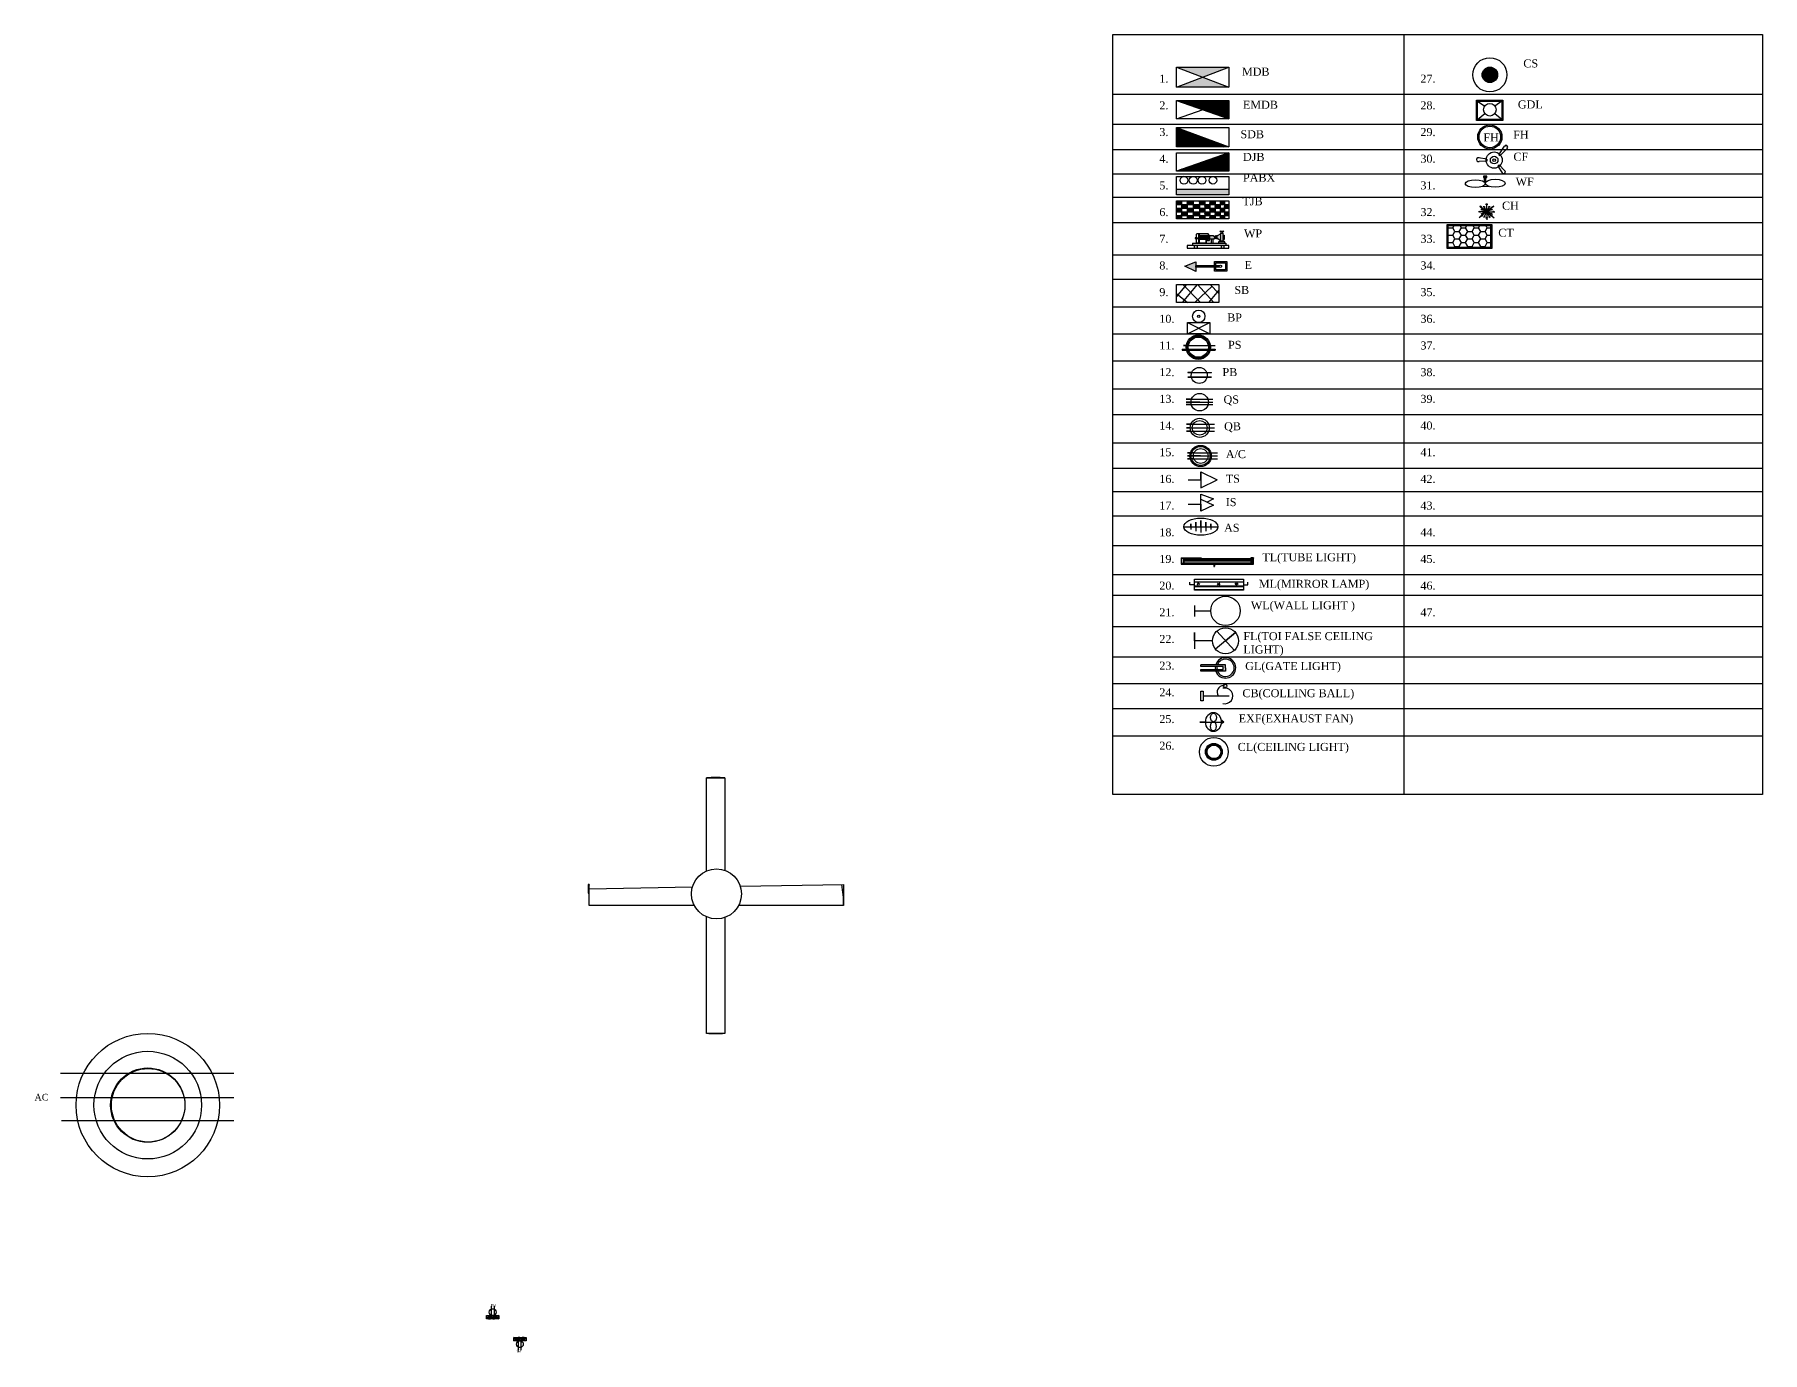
# Model space of a CAD drawing. Header units: inches. Extents: x -864 to 6721, y 1071 to 2315.
# Drawn here: x 5438 to 6086, y 1381 to 1875 of the extents above; entities that cross this region are included whole.
import ezdxf

# ---------------------------------------------------------------- set-up
doc = ezdxf.new("R2010")
doc.units = ezdxf.units.IN
for name, color, linetype in [('AC', 52, 'Continuous'), ('AS', 11, 'Continuous'), ('BP', 6, 'Continuous'), ('CL', 20, 'Continuous'), ('CS', 90, 'Continuous'), ('DJB', 130, 'Continuous'), ('Door', 201, 'Continuous'), ('E', 10, 'Continuous'), ('EMDB', 90, 'Continuous'), ('EXF', 184, 'Continuous'), ('FL', 10, 'Continuous'), ('GDL', 244, 'Continuous'), ('IS', 193, 'Continuous'), ('Layer1', 6, 'Continuous'), ('MDB', 1, 'Continuous'), ('PABX', 66, 'Continuous'), ('PB', 170, 'Continuous'), ('PS', 22, 'Continuous'), ('QB', 40, 'Continuous'), ('QS', 20, 'Continuous'), ('SB', 5, 'Continuous'), ('SDB', 14, 'Continuous'), ('tj', 106, 'Continuous'), ('TJB', 16, 'Continuous'), ('TL', 6, 'Continuous'), ('TS', 21, 'Continuous'), ('WL', 130, 'Continuous')]:
    doc.layers.add(name, color=color, linetype=linetype)
doc.styles.get("Standard").update_dxf_attribs({"font": 'times.ttf'})
pattern_1 = [(45, (5660.45422, 1692.68152), (-0.08838835, 0.08838835), [])]

# ---------------------------------------------------------------- blocks, each defined once
blk = doc.blocks.new('Fan')
for points in [[(5689.8, 1561.84), (5689.8, 1596.74), (5696.65, 1596.74), (5696.65, 1562.1)], [(5685.26, 1548.87), (5645.89, 1548.87), (5645.89, 1555.18), (5684.55, 1555.85)], [(5702.48, 1556.16), (5741.23, 1556.82), (5741.23, 1548.87), (5701.86, 1548.87)], [(5696.65, 1544.39), (5696.65, 1500.99), (5689.8, 1500.99), (5689.8, 1544.65)]]:
    blk.add_lwpolyline(points)
blk.add_lwpolyline([(5645.89, 1556.82), (5645.46, 1556.82), (5645.46, 1553.53), (5645.89, 1553.53)], close=True)
blk.add_circle((5693.56, 1553.25), 9.38)
for start, end in [(85.90882, 94.09118), (170.45581, 174.42219), (360, 9.53034), (265.90882, 274.09118)]:
    blk.add_arc((5693.23, 1548.87), 48, start, end)
blk = doc.blocks.new('PB')
for p, q in [((5607.37, 1395.2), (5612.01, 1393.92)), ((5612.01, 1395.2), (5607.37, 1393.92)), ((5607.37, 1393.92), (5607.37, 1395.2)), ((5607.37, 1395.2), (5608.13, 1395.2)), ((5607.37, 1394.56), (5612.01, 1394.56)), ((5608.13, 1395.2), (5608.13, 1393.92)), ((5608.13, 1393.92), (5608.88, 1393.92)), ((5608.88, 1393.92), (5608.88, 1395.2)), ((5608.88, 1395.2), (5609.69, 1395.2)), ((5609.29, 1395.2), (5609.29, 1398.69)), ((5609.69, 1395.2), (5609.69, 1393.92)), ((5609.69, 1393.92), (5610.36, 1393.92)), ((5610.24, 1398.69), (5610.24, 1395.2)), ((5610.36, 1393.92), (5610.36, 1395.2)), ((5610.36, 1395.2), (5611.19, 1395.2)), ((5611.19, 1395.2), (5611.19, 1393.92)), ((5611.19, 1393.92), (5611.25, 1394.13)), ((5612.01, 1393.92), (5612.01, 1395.2))]:
    blk.add_line(p, q)
blk.add_lwpolyline([(5607.37, 1395.2), (5612.01, 1395.2), (5612.01, 1393.92), (5607.37, 1393.92)], close=True)
blk.add_circle((5609.69, 1396.49), 1.28)
at = {"insert": (5609.05, 1399.57), "char_height": 1, "width": 2.2568, "attachment_point": 1}
blk.add_mtext('PB', dxfattribs=at)
blk = doc.blocks.new('AC')
for p, q in [((5447.65, 1486.11), (5512.69, 1486.11)), ((5447.65, 1476.98), (5512.69, 1476.98)), ((5512.69, 1468.14), (5448.09, 1468.14))]:
    blk.add_line(p, q)
for centre, radius in [((5480.39, 1474.08), 26.9), ((5480.39, 1474.08), 26.9), ((5480.39, 1474.08), 26.9), ((5480.39, 1474.08), 20.18), ((5480.39, 1474.08), 13.92), ((5480.53, 1474.03), 13.78)]:
    blk.add_circle(centre, radius)
at = {"insert": (5437.92, 1478.31), "char_height": 2.5, "width": 21.9737, "attachment_point": 1}
blk.add_mtext('AC', dxfattribs=at)
blk = doc.blocks.new('CF')
for p, q in [((6037.72, 1830.31), (6039.92, 1833.58)), ((6029.84, 1827.84), (6029.83, 1827.84)), ((6033.29, 1828.68), (6030.07, 1829.25)), ((6033.29, 1827.89), (6030.33, 1827.85)), ((6033.29, 1828.68), (6033.29, 1827.89)), ((6037.88, 1826.54), (6037.39, 1826.07)), ((6037.72, 1830.31), (6038.16, 1829.89)), ((6037.88, 1826.54), (6039.82, 1824.44)), ((6038.16, 1829.89), (6040.97, 1832.88)), ((6037.39, 1826.07), (6039.04, 1823.62))]:
    blk.add_line(p, q)
for radius in [3.04, 1.43, 0.523]:
    blk.add_circle((6035.99, 1828.35), radius)
for centre, radius, start, end in [((6040.43, 1833.24), 0.633, 316.82915, 156.56514), ((6030.07, 1828.52), 0.723, 70.01496, 290.26968), ((6039.58, 1823.89), 0.604, 205.90295, 67.27429)]:
    blk.add_arc(centre, radius, start, end)
at = {"insert": (6043.22, 1831.13), "char_height": 3, "width": 24.2063, "attachment_point": 1}
blk.add_mtext('{\\fTimes New Roman|b0|i0|c0|p18;CF}', dxfattribs=at)

msp = doc.modelspace()

# ---------------------------------------------------------------- hatches: boundary and pattern name
at = {"layer": 'BP'}
h = msp.add_hatch(color=256, dxfattribs=at)
h.paths.add_polyline_path([(5984.17, 1804.22), (5967.43, 1804.22), (5967.43, 1795.22), (5984.17, 1795.22)])
h.paths.add_polyline_path([(5967.83, 1803.82), (5983.77, 1803.82), (5983.77, 1795.62), (5967.83, 1795.62)], flags=16)
h = msp.add_hatch(dxfattribs=at)
h.set_pattern_fill('HONEY', color=256, scale=12.907929, style=0)
h.set_pattern_definition([(0, (1984.2327, 458.7741), (2.4202367, 1.3973243), [1.6134911, -3.2269823]), (120, (1984.2327, 458.7741), (-2.4202367, 1.39732432), [1.6134911, -3.2269823]), (60, (1984.2327, 458.7741), (5e-09, 2.79464864), [-3.2269823, 1.6134911])])
h.paths.add_polyline_path([(5983.77, 1803.82), (5967.83, 1803.82), (5967.83, 1795.62), (5983.77, 1795.62)])
at = {"layer": 'CL'}
h = msp.add_hatch(color=256, dxfattribs=at)
h.paths.add_polyline_path([(5876.87, 1606.51, 1), (5883.16, 1606.51, 1)])
h.paths.add_polyline_path([(5882.56, 1606.51, -1), (5877.47, 1606.51, -1)], flags=16)
at = {"layer": 'CS'}
msp.add_hatch(color=256, dxfattribs=at).paths.add_polyline_path([(5986.38, 1860.31, 1), (5980.55, 1860.31, 1)])
at = {"layer": 'DJB'}
h = msp.add_hatch(color=256, dxfattribs=at)
h.paths.add_polyline_path([(5978.93, 1837.04, 1), (5988.01, 1837.04, 1)])
h.paths.add_polyline_path([(5987.51, 1837.04, -1), (5979.43, 1837.04, -1)], flags=16)
h.paths.add_polyline_path([(5980.3, 1839.09), (5987.3, 1839.09), (5987.3, 1834.59), (5980.3, 1834.59)], flags=8)
h = msp.add_hatch(dxfattribs=at)
h.set_pattern_fill('ANSI31', color=256, style=0)
h.set_pattern_definition(pattern_1)
h.paths.add_polyline_path([(5885.63, 1831.06), (5865.95, 1824.24), (5885.63, 1824.24)])
at = {"layer": 'E'}
h = msp.add_hatch(color=256, dxfattribs=at)
h.paths.add_polyline_path([(5880.75, 1789.81), (5884.36, 1789.81), (5884.36, 1787.19), (5880.75, 1787.19), (5880.75, 1788.24), (5880.25, 1788.24), (5880.25, 1786.69), (5884.86, 1786.69), (5884.86, 1790.31), (5880.25, 1790.31), (5880.25, 1788.68), (5880.75, 1788.68)])
h.paths.add_polyline_path([(5882.04, 1788.68), (5880.75, 1788.68), (5880.75, 1788.24), (5882.11, 1788.24, -0.164945), (5882.01, 1788.52, -0.087892)], flags=17)
h.paths.add_polyline_path([(5880.25, 1788.68), (5873.29, 1788.68), (5873.29, 1788.24), (5880.25, 1788.24)])
h.paths.add_polyline_path([(5873.29, 1790.25), (5869.11, 1788.63), (5873.29, 1786.62)])
msp.add_hatch(color=256, dxfattribs=at).paths.add_polyline_path([(5880.75, 1788.68), (5880.25, 1788.68), (5880.25, 1788.24), (5880.75, 1788.24)])
at = {"layer": 'EMDB'}
h = msp.add_hatch(dxfattribs=at)
h.set_pattern_fill('ANSI35', color=256, style=0)
h.set_pattern_definition([(45, (5660.45422, 1692.68152), (-0.1767767, 0.1767767), []), (45, (5660.631, 1692.68152), (-0.1767767, 0.1767767), [0.3125, -0.0625, 0, -0.0625])])
h.paths.add_polyline_path([(5885.63, 1850.73), (5865.95, 1850.73), (5875.79, 1847.24)])
h.paths.add_polyline_path([(5885.63, 1850.73), (5875.79, 1847.24), (5885.63, 1843.76)])
at = {"layer": 'GDL'}
h = msp.add_hatch(color=256, dxfattribs=at)
h.paths.add_polyline_path([(5988.38, 1850.84), (5978.48, 1850.84), (5978.48, 1843.21), (5988.38, 1843.21)])
h.paths.add_polyline_path([(5978.88, 1850.44), (5987.98, 1850.44), (5987.98, 1843.61), (5978.88, 1843.61)], flags=16)
at = {"layer": 'Layer1'}
h = msp.add_hatch(color=256, dxfattribs=at)
h.paths.add_polyline_path([(5981.8, 1821.84), (5981.33, 1821.84), (5981.33, 1820.4), (5981.53, 1820.39), (5981.97, 1820.39), (5981.97, 1820.82), (5981.8, 1820.82)])
h.paths.add_polyline_path([(5982.28, 1822.36), (5981.07, 1822.36), (5981.07, 1821.84), (5982.28, 1821.84)])
at = {"layer": 'MDB'}
h = msp.add_hatch(color=256, dxfattribs=at)
h.paths.add_polyline_path([(5885.63, 1863.19), (5865.95, 1863.19), (5875.79, 1859.41)])
h.paths.add_polyline_path([(5875.79, 1859.41), (5865.95, 1855.64), (5885.63, 1855.64)])
h = msp.add_hatch(color=256, dxfattribs=at)
edge = h.paths.add_edge_path()
edge.add_arc((5982.28, 1808.99), 0.0566, 0, 360)
edge = h.paths.add_edge_path()
edge.add_arc((5979.75, 1808.99), 0.184, 0, 360)
edge = h.paths.add_edge_path()
edge.add_arc((5980.58, 1809.69), 0.139, 0, 360)
edge = h.paths.add_edge_path()
edge.add_arc((5980.09, 1810.86), 0.232, 0, 360)
edge = h.paths.add_edge_path()
edge.add_arc((5981.31, 1810.85), 0.148, 0, 360)
edge = h.paths.add_edge_path()
edge.add_arc((5982.28, 1811.75), 0.195, 0, 360)
edge = h.paths.add_edge_path()
edge.add_arc((5983.22, 1810.86), 0.136, 0, 360)
edge = h.paths.add_edge_path()
edge.add_arc((5984.5, 1810.78), 0.132, 0, 360)
edge = h.paths.add_edge_path()
edge.add_arc((5984.16, 1809.76), 0.133, 0, 360)
edge = h.paths.add_edge_path()
edge.add_arc((5984.85, 1808.99), 0.175, 0, 360)
edge = h.paths.add_edge_path()
edge.add_arc((5984.01, 1808.27), 0.158, 0, 360)
edge = h.paths.add_edge_path()
edge.add_arc((5984.01, 1807.52), 0.22, 0, 360)
edge = h.paths.add_edge_path()
edge.add_arc((5983.27, 1807.11), 0.136, 0, 360)
edge = h.paths.add_edge_path()
edge.add_arc((5982.28, 1806.7), 0.233, 0, 360)
edge = h.paths.add_edge_path()
edge.add_arc((5981.43, 1807.3), 0.161, 0, 360)
edge = h.paths.add_edge_path()
edge.add_arc((5980.45, 1807.52), 0.191, 0, 360)
edge = h.paths.add_edge_path()
edge.add_arc((5980.71, 1808.35), 0.142, 0, 360)
at = {"layer": 'PABX'}
msp.add_hatch(color=256, dxfattribs=at).paths.add_polyline_path([(5885.63, 1817.49), (5865.95, 1817.49), (5865.95, 1815.28), (5885.63, 1815.28)])
at = {"layer": 'PB'}
h = msp.add_hatch(color=256, dxfattribs=at)
h.paths.add_polyline_path([(5871.72, 1748.72), (5870.28, 1748.72, 1), (5870.28, 1748.62), (5871.68, 1748.62, -0.008971)])
h.paths.add_polyline_path([(5871.57, 1747.02), (5870.28, 1747.02, 1), (5870.28, 1746.92), (5871.59, 1746.92, -0.008622)])
h.paths.add_polyline_path([(5877.34, 1748.72), (5871.72, 1748.72, 0.008971), (5871.68, 1748.62), (5877.38, 1748.62, 0.008971)])
h.paths.add_polyline_path([(5877.49, 1747.02), (5871.57, 1747.02, 0.008622), (5871.59, 1746.92), (5877.46, 1746.92, 0.008622)])
h.paths.add_polyline_path([(5879.11, 1748.72), (5877.34, 1748.72, -0.008971), (5877.38, 1748.62), (5879.11, 1748.62, 1)])
h.paths.add_polyline_path([(5879.11, 1747.02), (5877.49, 1747.02, -0.008622), (5877.46, 1746.92), (5879.11, 1746.92, 1)])
at = {"layer": 'PS'}
h = msp.add_hatch(color=256, dxfattribs=at)
h.paths.add_polyline_path([(5869.67, 1757.47), (5868.07, 1757.47), (5868.07, 1757.07), (5869.76, 1757.07, -0.02234)])
h.paths.add_polyline_path([(5870.08, 1757.47), (5869.67, 1757.47, 0.02234), (5869.76, 1757.07), (5870.17, 1757.07, -0.024593)])
h.paths.add_polyline_path([(5870.49, 1757.47), (5870.08, 1757.47, 0.024593), (5870.17, 1757.07), (5870.59, 1757.07, -0.027368)])
h.paths.add_polyline_path([(5877.89, 1757.47), (5870.49, 1757.47, 0.027368), (5870.59, 1757.07), (5877.79, 1757.07, 0.027368)])
h.paths.add_polyline_path([(5878.3, 1757.47), (5877.89, 1757.47, -0.027368), (5877.79, 1757.07), (5878.21, 1757.07, 0.024593)])
h.paths.add_polyline_path([(5878.7, 1757.47), (5878.3, 1757.47, -0.024593), (5878.21, 1757.07), (5878.62, 1757.07, 0.02234)])
h.paths.add_polyline_path([(5880.48, 1757.47), (5878.7, 1757.47, -0.02234), (5878.62, 1757.07), (5880.48, 1757.07)])
at = {"layer": 'SDB'}
h = msp.add_hatch(dxfattribs=at)
h.set_pattern_fill('ANSI31', color=256, style=0)
h.set_pattern_definition(pattern_1)
h.paths.add_polyline_path([(5865.95, 1840.58), (5865.95, 1833.35), (5885.63, 1833.35)])
at = {"layer": 'tj'}
h = msp.add_hatch(color=256, dxfattribs=at)
h.paths.add_polyline_path([(5873.78, 1796.3), (5872.68, 1796.3), (5872.68, 1795.27), (5873.78, 1795.27)])
h.paths.add_polyline_path([(5883.77, 1796.3), (5882.74, 1796.3), (5882.74, 1795.27), (5883.77, 1795.27)])
h.paths.add_polyline_path([(5882.61, 1800.67), (5881.3, 1799.98), (5881.28, 1799.01), (5882.61, 1798.13)])
h.paths.add_polyline_path([(5883.72, 1798.13), (5882.24, 1798.13), (5882.24, 1797.73), (5883.72, 1797.73)])
h.paths.add_polyline_path([(5884.08, 1797.73), (5881.7, 1797.73), (5881.7, 1797.19), (5884.08, 1797.19)])
h.paths.add_polyline_path([(5883.79, 1801.73), (5882.3, 1801.73), (5882.81, 1801.27), (5882.81, 1800.99), (5883.29, 1800.99), (5883.29, 1801.34)])
h.paths.add_polyline_path([(5880.71, 1799.98), (5880.24, 1799.54), (5880.24, 1799.26), (5880.71, 1799.01)])
h.paths.add_polyline_path([(5881.05, 1799.99), (5880.71, 1799.98), (5880.71, 1799.01), (5881.05, 1799.01)])
h.paths.add_polyline_path([(5880.24, 1799.26), (5880.24, 1799.54), (5879.75, 1800), (5878.41, 1800), (5878.41, 1798.85), (5880.27, 1798.85)])
h.paths.add_polyline_path([(5878.41, 1799.54), (5877.85, 1799.54), (5877.85, 1798.55), (5876.98, 1798.55), (5876.98, 1797.19), (5877.26, 1797.19), (5877.26, 1798.19), (5877.43, 1798.19), (5878.4, 1798.19), (5878.41, 1798.85)])
h.paths.add_polyline_path([(5878.41, 1800), (5878.36, 1800.07), (5877.85, 1800.07), (5877.85, 1799.72), (5878.41, 1799.72)])
h.paths.add_polyline_path([(5877.85, 1800.74), (5877.85, 1800.07), (5878.36, 1800.07)])
h.paths.add_polyline_path([(5877.85, 1800.74), (5874.49, 1800.74), (5874.49, 1800.07), (5877.85, 1800.07)])
h.paths.add_polyline_path([(5874.49, 1800.74), (5874.29, 1800.74), (5874.29, 1800.07), (5874.49, 1800.07)])
h.paths.add_polyline_path([(5874.29, 1799.26), (5873.34, 1799.26), (5873.34, 1798.96), (5874.29, 1798.96)])
h.paths.add_polyline_path([(5877.85, 1799.26), (5874.49, 1799.26), (5874.49, 1798.96), (5877.85, 1798.96)])
h.paths.add_polyline_path([(5873.34, 1799.26), (5872.96, 1799.26), (5872.96, 1798.96), (5873.34, 1798.96)])
h.paths.add_polyline_path([(5874.49, 1799.72), (5874.29, 1799.72), (5874.29, 1799.54), (5874.49, 1799.54)])
h.paths.add_polyline_path([(5877.85, 1799.72), (5874.49, 1799.72), (5874.49, 1799.54), (5877.85, 1799.54)])
h.paths.add_polyline_path([(5877.85, 1798.79), (5874.49, 1798.79), (5874.49, 1798.65), (5877.85, 1798.65)])
h.paths.add_polyline_path([(5874.49, 1798.79), (5874.29, 1798.79), (5874.29, 1798.65), (5874.49, 1798.65)])
h = msp.add_hatch(color=256, dxfattribs=at)
h.paths.add_polyline_path([(5876.98, 1797.37), (5874.49, 1797.37), (5874.49, 1797.19), (5876.98, 1797.19)])
h.paths.add_polyline_path([(5874.29, 1797.37), (5873.54, 1797.37), (5873.75, 1797.19), (5874.29, 1797.19)])
h.paths.add_polyline_path([(5874.49, 1797.37), (5874.29, 1797.37), (5874.29, 1797.19), (5874.49, 1797.19)])
msp.add_hatch(color=256, dxfattribs=at).paths.add_polyline_path([(5883.84, 1800.22), (5883.42, 1800.22), (5883.42, 1798.62), (5883.84, 1798.62)])
at = {"layer": 'TJB'}
h = msp.add_hatch(dxfattribs=at)
h.set_pattern_fill('ANSI33', color=256, style=0)
h.set_pattern_definition([(45, (5660.45422, 1692.68152), (-0.1767767, 0.1767767), []), (45, (5660.631, 1692.68152), (-0.1767767, 0.1767767), [0.125, -0.0625])])
h.paths.add_polyline_path([(5867.86, 1813.03), (5865.95, 1813.03), (5865.95, 1811.67), (5867.86, 1811.67)])
h.paths.add_polyline_path([(5872.25, 1813.03), (5870, 1813.03), (5870, 1811.67), (5872.25, 1811.67)])
h.paths.add_polyline_path([(5876.58, 1813.03), (5874.6, 1813.03), (5874.6, 1811.67), (5876.58, 1811.67)])
h.paths.add_polyline_path([(5880.44, 1813.03), (5878.46, 1813.03), (5878.46, 1811.67), (5880.44, 1811.67)])
h.paths.add_polyline_path([(5883.94, 1813.03), (5882.43, 1813.03), (5882.43, 1811.67), (5883.94, 1811.67)])
h.paths.add_polyline_path([(5870, 1811.67), (5867.86, 1811.67), (5867.86, 1810.31), (5870, 1810.31)])
h.paths.add_polyline_path([(5874.6, 1811.67), (5872.25, 1811.67), (5872.25, 1810.31), (5874.6, 1810.31)])
h.paths.add_polyline_path([(5878.46, 1811.67), (5876.58, 1811.67), (5876.58, 1810.31), (5878.46, 1810.31)])
h.paths.add_polyline_path([(5882.43, 1811.67), (5880.44, 1811.67), (5880.44, 1810.31), (5882.43, 1810.31)])
h.paths.add_polyline_path([(5885.63, 1811.67), (5883.94, 1811.67), (5883.94, 1810.31), (5885.63, 1810.31)])
h.paths.add_polyline_path([(5867.86, 1810.31), (5865.95, 1810.31), (5865.95, 1808.95), (5867.86, 1808.95)])
h.paths.add_polyline_path([(5872.25, 1810.31), (5870, 1810.31), (5870, 1808.95), (5872.25, 1808.95)])
h.paths.add_polyline_path([(5876.58, 1810.31), (5874.6, 1810.31), (5874.6, 1808.95), (5876.58, 1808.95)])
h.paths.add_polyline_path([(5880.44, 1810.31), (5878.46, 1810.31), (5878.46, 1808.95), (5880.44, 1808.95)])
h.paths.add_polyline_path([(5883.94, 1810.31), (5882.43, 1810.31), (5882.43, 1808.95), (5883.94, 1808.95)])
h.paths.add_polyline_path([(5870, 1808.95), (5867.86, 1808.95), (5867.86, 1807.59), (5870, 1807.59)])
h.paths.add_polyline_path([(5874.6, 1808.95), (5872.25, 1808.95), (5872.25, 1807.59), (5874.6, 1807.59)])
h.paths.add_polyline_path([(5878.46, 1808.95), (5876.58, 1808.95), (5876.58, 1807.59), (5878.46, 1807.59)])
h.paths.add_polyline_path([(5882.43, 1808.95), (5880.44, 1808.95), (5880.44, 1807.59), (5882.43, 1807.59)])
h.paths.add_polyline_path([(5885.63, 1808.95), (5883.94, 1808.95), (5883.94, 1807.59), (5885.63, 1807.59)])
h.paths.add_polyline_path([(5867.86, 1807.59), (5865.95, 1807.59), (5865.95, 1806.35), (5867.86, 1806.35)])
h.paths.add_polyline_path([(5872.25, 1807.59), (5870, 1807.59), (5870, 1806.35), (5872.25, 1806.35)])
h.paths.add_polyline_path([(5876.58, 1807.59), (5874.6, 1807.59), (5874.6, 1806.35), (5876.58, 1806.35)])
h.paths.add_polyline_path([(5880.44, 1807.59), (5878.46, 1807.59), (5878.46, 1806.35), (5880.44, 1806.35)])
h.paths.add_polyline_path([(5883.94, 1807.59), (5882.43, 1807.59), (5882.43, 1806.35), (5883.94, 1806.35)])
at = {"layer": 'TL'}
h = msp.add_hatch(color=256, dxfattribs=at)
h.paths.add_polyline_path([(5894.07, 1678.88), (5893.89, 1678.88), (5893.89, 1677.11), (5894.07, 1677.11)], flags=17)
h.paths.add_polyline_path([(5894.81, 1679.15), (5893.89, 1679.15), (5893.89, 1678.88), (5894.62, 1678.88), (5894.62, 1677.11), (5893.89, 1677.11), (5893.89, 1676.89), (5894.81, 1676.89)])
h.paths.add_polyline_path([(5868.72, 1679.08), (5868.48, 1679.08), (5868.48, 1677.11), (5868.72, 1677.11)])
h.paths.add_polyline_path([(5868.72, 1679.29), (5867.72, 1679.29), (5867.72, 1676.89), (5868.72, 1676.89), (5868.72, 1677.11), (5867.91, 1677.11), (5867.91, 1679.08), (5868.72, 1679.08)])
h = msp.add_hatch(color=256, dxfattribs=at)
h.paths.add_polyline_path([(5893.89, 1677.34), (5868.72, 1677.34), (5868.72, 1676.89), (5893.89, 1676.89)])
h.paths.add_polyline_path([(5893.89, 1678.36), (5868.72, 1678.36), (5868.72, 1678.09), (5893.89, 1678.02)])
h.paths.add_polyline_path([(5893.89, 1679.15), (5868.72, 1679.05), (5868.72, 1678.87), (5893.89, 1678.87)])
for points in [[(5894.81, 1679.29), (5893.89, 1679.29), (5893.89, 1679.15), (5893.89, 1679.15), (5893.89, 1678.88), (5894.62, 1678.88), (5894.62, 1677.11), (5893.89, 1677.11), (5893.89, 1676.89), (5894.81, 1676.89), (5894.81, 1679.15)], [(5880.27, 1676.89), (5879.95, 1676.89), (5879.95, 1676.17, 1), (5880.27, 1676.17), (5880.27, 1676.22)]]:
    msp.add_hatch(color=256, dxfattribs=at).paths.add_polyline_path(points)
h = msp.add_hatch(color=6, dxfattribs=at)
h.paths.add_polyline_path([(5891.12, 1668.71), (5872.72, 1668.71), (5872.72, 1668.51), (5891.12, 1668.51)])
h.paths.add_polyline_path([(5891.12, 1667.4), (5872.72, 1667.4), (5872.72, 1667.07), (5891.12, 1667.07)])
at = {"layer": 'WL'}
msp.add_hatch(color=256, dxfattribs=at).paths.add_polyline_path([(5884.38, 1638.01), (5884.38, 1639.16), (5875.14, 1639.16), (5875.14, 1638.57), (5883.47, 1638.57), (5883.47, 1637.38), (5875.14, 1637.38), (5875.14, 1636.74), (5884.38, 1636.74)])

# ---------------------------------------------------------------- linework, layer by layer
for p, q in [((5951.19, 1875.41), (5951.19, 1590.55)), ((5842.09, 1853.11), (6085.64, 1853.11)), ((5842.09, 1841.84), (6085.64, 1841.84)), ((5842.09, 1832.37), (6085.64, 1832.37)), ((5842.09, 1823.23), (6085.64, 1823.23)), ((5842.09, 1814.41), (6085.64, 1814.41)), ((5842.09, 1804.95), (6085.64, 1804.95)), ((5842.09, 1792.87), (6085.64, 1792.87)), ((5842.09, 1783.73), (6085.64, 1783.73)), ((5842.09, 1773.28), (6085.64, 1773.28)), ((5842.09, 1763.16), (6085.64, 1763.16)), ((5842.09, 1753.04), (6085.64, 1753.04)), ((5842.09, 1742.59), (6085.64, 1742.59)), ((5842.09, 1732.98), (6085.64, 1732.98)), ((5842.09, 1722.35), (6085.64, 1722.35)), ((5842.09, 1712.88), (6085.64, 1712.88)), ((5842.09, 1704.07), (6085.64, 1704.07)), ((5842.09, 1694.93), (6085.64, 1694.93)), ((5842.09, 1683.83), (6085.64, 1683.83)), ((5842.09, 1673.05), (6085.64, 1673.05)), ((5842.09, 1665.22), (6085.64, 1665.22)), ((5842.09, 1653.47), (6085.64, 1653.47)), ((5842.09, 1642.17), (6085.64, 1642.17)), ((5842.09, 1632.13), (6085.64, 1632.13)), ((5842.09, 1622.71), (6085.64, 1622.71)), ((5842.09, 1612.47), (6085.64, 1612.47))]:
    msp.add_line(p, q)
msp.add_lwpolyline([(5842.09, 1875.41), (6085.64, 1875.41), (6085.64, 1590.55), (5842.09, 1590.55)], close=True)
at = {"layer": 'AC'}
for p, q in [((5872.53, 1718.62), (5870.12, 1718.62)), ((5870.12, 1718.62), (5881.33, 1718.62)), ((5875.04, 1717.43), (5870.12, 1717.43)), ((5870.12, 1717.43), (5881.33, 1717.43)), ((5872.5, 1716.31), (5870.12, 1716.31)), ((5870.12, 1716.31), (5881.33, 1716.31))]:
    msp.add_line(p, q, dxfattribs=at)
for radius in [3.98, 3.58, 2.78]:
    msp.add_circle((5875.04, 1717.43), radius, dxfattribs=at)
at = {"layer": 'AS'}
for p, q in [((5868.77, 1690.92), (5881.52, 1690.92)), ((5871.43, 1690.92), (5871.43, 1691.99)), ((5871.43, 1691.99), (5871.43, 1689.87)), ((5873.25, 1690.92), (5873.25, 1692.67)), ((5873.25, 1692.67), (5873.25, 1689.26)), ((5875.15, 1690.92), (5875.15, 1693.27)), ((5875.15, 1693.27), (5875.15, 1688.77)), ((5876.96, 1690.92), (5876.96, 1692.67)), ((5876.96, 1692.67), (5876.96, 1689.26)), ((5878.93, 1690.92), (5878.93, 1691.99)), ((5878.93, 1691.99), (5878.93, 1689.87))]:
    msp.add_line(p, q, dxfattribs=at)
msp.add_ellipse((5875.15, 1690.92), major_axis=(-6.38, 0), ratio=0.505636, dxfattribs=at)
at = {"layer": 'BP'}
for p, q in [((5870.14, 1767.5), (5878.53, 1763.16)), ((5870.14, 1763.16), (5878.53, 1767.5))]:
    msp.add_line(p, q, dxfattribs=at)
for points in [[(5967.43, 1804.22), (5984.17, 1804.22), (5984.17, 1795.22), (5967.43, 1795.22)], [(5967.83, 1803.82), (5983.77, 1803.82), (5983.77, 1795.62), (5967.83, 1795.62)], [(5870.14, 1767.5), (5878.53, 1767.5), (5878.53, 1763.16), (5870.14, 1763.16)]]:
    msp.add_lwpolyline(points, close=True, dxfattribs=at)
for radius in [2.33, 0.455]:
    msp.add_circle((5874.34, 1769.78), radius, dxfattribs=at)
at = {"layer": 'CL'}
for radius in [5.38, 3.15, 2.55]:
    msp.add_circle((5880.02, 1606.51), radius, dxfattribs=at)
at = {"layer": 'CS'}
for radius in [6.41, 2.91]:
    msp.add_circle((5983.47, 1860.31), radius, dxfattribs=at)
at = {"layer": 'DJB'}
msp.add_line((5885.63, 1831.06), (5865.95, 1824.24), dxfattribs=at)
msp.add_lwpolyline([(5865.95, 1831.06), (5885.63, 1831.06), (5885.63, 1824.24), (5865.95, 1824.24)], close=True, dxfattribs=at)
for radius in [4.54, 4.04]:
    msp.add_circle((5983.47, 1837.04), radius, dxfattribs=at)
at = {"layer": 'E'}
for p, q in [((5869.11, 1788.63), (5873.29, 1790.25)), ((5873.29, 1786.62), (5869.11, 1788.63)), ((5873.29, 1790.25), (5873.29, 1786.62)), ((5882.04, 1788.68), (5873.29, 1788.68)), ((5873.29, 1788.24), (5873.29, 1788.68)), ((5882.11, 1788.24), (5873.29, 1788.24))]:
    msp.add_line(p, q, dxfattribs=at)
for points in [[(5880.25, 1790.31), (5884.86, 1790.31), (5884.86, 1786.69), (5880.25, 1786.69)], [(5880.75, 1789.81), (5884.36, 1789.81), (5884.36, 1787.19), (5880.75, 1787.19)]]:
    msp.add_lwpolyline(points, close=True, dxfattribs=at)
msp.add_circle((5882.48, 1788.52), 0.467, dxfattribs=at)
at = {"layer": 'EMDB'}
for p, q in [((5865.95, 1850.73), (5885.63, 1843.76)), ((5865.95, 1843.76), (5885.63, 1850.73))]:
    msp.add_line(p, q, dxfattribs=at)
msp.add_lwpolyline([(5865.95, 1850.73), (5885.63, 1850.73), (5885.63, 1843.76), (5865.95, 1843.76)], close=True, dxfattribs=at)
at = {"layer": 'EXF'}
for p, q in [((5876.95, 1617.69), (5874.73, 1617.69)), ((5874.73, 1617.69), (5883.79, 1617.69)), ((5883.79, 1617.69), (5882.68, 1618.48)), ((5883.79, 1617.69), (5882.7, 1617.06))]:
    msp.add_line(p, q, dxfattribs=at)
at = {"layer": 'FL'}
for p, q in [((5881.07, 1651.72), (5887.7, 1644.54)), ((5872.72, 1648.13), (5872.72, 1651.28)), ((5872.72, 1651.28), (5872.72, 1645.13)), ((5879.5, 1648.13), (5872.72, 1648.13)), ((5888.12, 1651.27), (5880.64, 1644.99)), ((5884.38, 1648.13), (5888.12, 1651.27)), ((5876.01, 1627.5), (5885.7, 1627.5))]:
    msp.add_line(p, q, dxfattribs=at)
msp.add_lwpolyline([(5875.18, 1629.29), (5876.01, 1629.29), (5876.01, 1625.7), (5875.18, 1625.7)], close=True, dxfattribs=at)
for centre, radius in [((5884.38, 1648.13), 4.88), ((5884.26, 1631.22), 0.617)]:
    msp.add_circle(centre, radius, dxfattribs=at)
for centre, radius, start, end in [((5883.63, 1628.9), 2.4, 89.64694, 215.86712), ((5884.17, 1627.5), 2.94, 254.10667, 105.89333)]:
    msp.add_arc(centre, radius, start, end, dxfattribs=at)
at = {"layer": 'GDL'}
for p, q in [((5978.88, 1850.44), (5981.54, 1848.57)), ((5987.98, 1850.44), (5985.38, 1848.59)), ((5978.88, 1843.61), (5981.61, 1845.76)), ((5987.98, 1843.61), (5985.31, 1845.75))]:
    msp.add_line(p, q, dxfattribs=at)
for points in [[(5978.48, 1850.84), (5988.38, 1850.84), (5988.38, 1843.21), (5978.48, 1843.21)], [(5978.88, 1850.44), (5987.98, 1850.44), (5987.98, 1843.61), (5978.88, 1843.61)]]:
    msp.add_lwpolyline(points, close=True, dxfattribs=at)
msp.add_circle((5983.47, 1847.22), 2.36, dxfattribs=at)
at = {"layer": 'IS'}
for p, q in [((5870.34, 1699.41), (5875.15, 1699.41)), ((5875.15, 1701.29), (5875.15, 1703.09)), ((5875.15, 1703.09), (5879.87, 1701.39)), ((5875.15, 1696.76), (5875.15, 1701.29)), ((5875.15, 1701.29), (5879.87, 1699.03)), ((5875.15, 1699.41), (5875.15, 1696.76)), ((5879.87, 1699.03), (5875.15, 1696.76)), ((5879.87, 1701.39), (5877.51, 1700.16))]:
    msp.add_line(p, q, dxfattribs=at)
at = {"layer": 'Layer1'}
for p, q in [((5980.9, 1820.42), (5982.16, 1820.36)), ((5981.8, 1821.84), (5981.8, 1820.82)), ((5981.8, 1820.82), (5981.97, 1820.82)), ((5980.9, 1818.55), (5983.23, 1818.49))]:
    msp.add_line(p, q, dxfattribs=at)
for points in [[(5981.07, 1821.84), (5982.28, 1821.84), (5982.28, 1822.36), (5981.07, 1822.36)], [(5981.33, 1820.39), (5981.97, 1820.39), (5981.97, 1821.84), (5981.33, 1821.84)]]:
    msp.add_lwpolyline(points, close=True, dxfattribs=at)
for centre in [(5978.01, 1819.49), (5985.47, 1819.67)]:
    msp.add_ellipse(centre, major_axis=(3.74, 0), ratio=0.392757, dxfattribs=at)
at = {"layer": 'MDB'}
for p, q in [((5865.95, 1863.19), (5885.63, 1855.64)), ((5865.95, 1855.64), (5885.63, 1863.19))]:
    msp.add_line(p, q, dxfattribs=at)
msp.add_lwpolyline([(5865.95, 1863.19), (5885.63, 1863.19), (5885.63, 1855.64), (5865.95, 1855.64)], close=True, dxfattribs=at)
for centre, radius in [((5979.75, 1808.99), 0.184), ((5980.09, 1810.86), 0.232), ((5980.45, 1807.52), 0.191), ((5980.58, 1809.69), 0.139), ((5980.71, 1808.35), 0.142), ((5981.31, 1810.85), 0.148), ((5981.43, 1807.3), 0.161), ((5982.28, 1808.99), 0.371), ((5982.28, 1811.75), 0.195), ((5982.28, 1808.99), 0.0566), ((5982.28, 1808.99), 0.00825), ((5983.22, 1810.86), 0.136), ((5983.27, 1807.11), 0.136), ((5984.01, 1807.52), 0.22), ((5984.01, 1808.27), 0.158), ((5984.16, 1809.76), 0.133), ((5984.5, 1810.78), 0.132), ((5984.85, 1808.99), 0.175), ((5982.28, 1806.7), 0.233)]:
    msp.add_circle(centre, radius, dxfattribs=at)
at = {"layer": 'PABX'}
msp.add_line((5865.95, 1817.49), (5885.63, 1817.49), dxfattribs=at)
msp.add_lwpolyline([(5865.95, 1822.23), (5885.63, 1822.23), (5885.63, 1815.28), (5865.95, 1815.28)], close=True, dxfattribs=at)
for centre, radius in [((5868.81, 1820.78), 1.48), ((5872.28, 1820.78), 1.47), ((5875.56, 1820.78), 1.46), ((5879.67, 1820.78), 1.4)]:
    msp.add_circle(centre, radius, dxfattribs=at)
at = {"layer": 'PB'}
for p, q in [((5871.72, 1748.72), (5870.28, 1748.72)), ((5870.28, 1748.72), (5879.11, 1748.72)), ((5879.11, 1748.62), (5870.28, 1748.62)), ((5871.72, 1747.02), (5870.28, 1747.02)), ((5870.28, 1747.02), (5879.11, 1747.02)), ((5879.11, 1746.92), (5870.28, 1746.92)), ((5879.11, 1748.72), (5879.11, 1748.72)), ((5879.11, 1747.02), (5879.11, 1747.02))]:
    msp.add_line(p, q, dxfattribs=at)
msp.add_circle((5874.53, 1747.62), 3.02, dxfattribs=at)
for centre, start, end in [((5870.28, 1748.67), 90, 270), ((5870.28, 1746.97), 90, 270), ((5879.11, 1748.67), 270, 90), ((5879.11, 1746.97), 270, 90)]:
    msp.add_arc(centre, 0.0508, start, end, dxfattribs=at)
at = {"layer": 'PS'}
msp.add_line((5880.48, 1757.47), (5880.48, 1757.07), dxfattribs=at)
at = {"layer": 'QB'}
for p, q in [((5872.33, 1729.41), (5869.78, 1729.41)), ((5869.78, 1729.41), (5880.3, 1729.41)), ((5871.13, 1727.97), (5869.78, 1727.97)), ((5869.78, 1727.97), (5880.3, 1727.97)), ((5871.33, 1726.76), (5869.78, 1726.76)), ((5869.78, 1726.76), (5880.3, 1726.76))]:
    msp.add_line(p, q, dxfattribs=at)
for radius in [3.57, 2.77]:
    msp.add_circle((5874.7, 1727.97), radius, dxfattribs=at)
at = {"layer": 'QS'}
for p, q in [((5871.59, 1738.68), (5869.63, 1738.68)), ((5869.63, 1738.68), (5879.66, 1738.68)), ((5874.7, 1737.58), (5869.63, 1737.58)), ((5869.63, 1737.58), (5879.66, 1737.58)), ((5871.53, 1736.69), (5869.63, 1736.69)), ((5869.63, 1736.69), (5879.66, 1736.69))]:
    msp.add_line(p, q, dxfattribs=at)
msp.add_circle((5874.7, 1737.58), 3.29, dxfattribs=at)
at = {"layer": 'SB'}
for p, q in [((5865.95, 1777.08), (5869.86, 1781.75)), ((5868.24, 1774.97), (5873.92, 1781.75)), ((5868.41, 1781.75), (5874.94, 1774.97)), ((5873.92, 1781.75), (5880.03, 1774.97)), ((5878.67, 1781.75), (5881.89, 1778.36)), ((5865.95, 1778.36), (5870.1, 1774.97)), ((5872.9, 1774.97), (5879.32, 1781.07)), ((5878.08, 1774.97), (5881.89, 1779.43))]:
    msp.add_line(p, q, dxfattribs=at)
msp.add_lwpolyline([(5865.95, 1781.75), (5881.89, 1781.75), (5881.89, 1774.97), (5865.95, 1774.97)], close=True, dxfattribs=at)
at = {"layer": 'SDB'}
for p, q in [((5865.95, 1840.58), (5885.63, 1833.35)), ((5868.07, 1757.47), (5868.07, 1757.07))]:
    msp.add_line(p, q, dxfattribs=at)
at = {"layer": 'SDB', "color": 22}
for p, q in [((5868.07, 1757.47), (5880.48, 1757.47)), ((5869.76, 1757.07), (5868.07, 1757.07)), ((5868.07, 1757.07), (5880.48, 1757.07)), ((5869.65, 1758.85), (5868.58, 1758.85)), ((5868.58, 1758.85), (5880.48, 1758.85))]:
    msp.add_line(p, q, dxfattribs=at)
at = {"layer": 'SDB'}
msp.add_lwpolyline([(5865.95, 1840.58), (5885.63, 1840.58), (5885.63, 1833.35), (5865.95, 1833.35)], close=True, dxfattribs=at)
at = {"layer": 'SDB', "color": 22}
for radius in [4.58, 4.58, 4.18, 3.78]:
    msp.add_circle((5874.19, 1758.21), radius, dxfattribs=at)
at = {"layer": 'tj'}
for p, q in [((5979.57, 1808.99), (5979.23, 1808.99)), ((5980.24, 1807.34), (5979.46, 1806.71)), ((5979.92, 1811.01), (5979.72, 1811.18)), ((5979.72, 1811.18), (5979.92, 1811.01)), ((5982.23, 1808.99), (5979.94, 1808.99)), ((5980.45, 1809.75), (5980.09, 1809.9)), ((5980.58, 1808.29), (5980.09, 1808.09)), ((5980.31, 1807.4), (5980.24, 1807.34)), ((5982, 1809.23), (5980.27, 1810.71)), ((5980.27, 1810.71), (5982.24, 1809.03)), ((5982.24, 1808.96), (5980.6, 1807.64)), ((5981.93, 1809.11), (5980.7, 1809.64)), ((5981.94, 1808.85), (5980.84, 1808.4)), ((5981.36, 1807.16), (5981.1, 1806.65)), ((5981.24, 1810.98), (5981.18, 1811.09)), ((5981.18, 1811.09), (5981.24, 1810.98)), ((5982.11, 1809.32), (5981.38, 1810.72)), ((5981.38, 1810.72), (5982.26, 1809.04)), ((5981.55, 1807.54), (5981.51, 1807.45)), ((5982.26, 1808.94), (5981.55, 1807.54)), ((5982.23, 1808.97), (5981.94, 1808.85)), ((5982.24, 1809.03), (5982, 1809.23)), ((5982.26, 1809.04), (5982.11, 1809.32)), ((5982.28, 1811.94), (5982.28, 1812.05)), ((5982.28, 1809.05), (5982.28, 1811.55)), ((5982.28, 1808.94), (5982.28, 1806.93)), ((5983.16, 1810.74), (5982.31, 1809.04)), ((5982.31, 1809.04), (5982.45, 1809.33)), ((5982.31, 1808.94), (5983.04, 1807.55)), ((5984.39, 1810.7), (5982.33, 1809.03)), ((5982.57, 1809.23), (5982.33, 1809.03)), ((5982.57, 1808.75), (5982.33, 1808.96)), ((5982.33, 1808.96), (5983.84, 1807.67)), ((5984.04, 1809.71), (5982.34, 1809.02)), ((5982.34, 1808.99), (5984.68, 1808.99)), ((5982.45, 1809.33), (5983.16, 1810.74)), ((5982.57, 1809.23), (5984.39, 1810.7)), ((5982.57, 1808.75), (5982.57, 1808.75)), ((5982.61, 1808.81), (5983.86, 1808.32)), ((5983.04, 1807.55), (5983.21, 1807.23)), ((5983.29, 1810.99), (5983.35, 1811.11)), ((5983.35, 1811.11), (5983.29, 1810.99)), ((5984.16, 1808.21), (5984.47, 1808.09)), ((5984.17, 1807.38), (5984.28, 1807.29)), ((5984.47, 1809.89), (5984.28, 1809.81)), ((5984.28, 1807.29), (5985.04, 1806.64)), ((5984.6, 1810.87), (5984.9, 1811.11)), ((5984.9, 1811.11), (5984.6, 1810.87)), ((5985.03, 1808.99), (5985.34, 1808.99)), ((5873.68, 1800.74), (5873.34, 1800.44)), ((5874.12, 1800.74), (5873.68, 1800.74)), ((5874.29, 1800.74), (5874.12, 1800.74)), ((5877.85, 1800.74), (5874.29, 1800.74)), ((5874.29, 1800.74), (5874.29, 1797.19)), ((5874.49, 1800.74), (5874.49, 1797.19)), ((5878.41, 1800), (5877.85, 1800.74)), ((5877.85, 1800.74), (5877.85, 1798.55)), ((5882.61, 1800.67), (5881.3, 1799.98)), ((5882.81, 1801.27), (5882.3, 1801.73)), ((5882.3, 1801.73), (5883.79, 1801.73)), ((5882.61, 1798.13), (5882.61, 1800.99)), ((5882.61, 1800.99), (5883.42, 1800.99)), ((5882.81, 1800.99), (5882.81, 1801.27)), ((5883.79, 1801.73), (5883.29, 1801.34)), ((5883.29, 1801.34), (5883.29, 1800.99)), ((5883.42, 1800.99), (5883.42, 1798.13)), ((5982.28, 1806.47), (5982.28, 1805.94)), ((5983.33, 1806.99), (5983.5, 1806.66)), ((5871.95, 1796.3), (5870.06, 1796.3)), ((5870.06, 1796.3), (5870.06, 1795.27)), ((5870.06, 1795.27), (5872.68, 1795.27)), ((5871.95, 1797.19), (5884.51, 1797.19)), ((5871.95, 1797.19), (5871.95, 1796.3)), ((5872.68, 1796.3), (5872.68, 1795.27)), ((5873.34, 1799.26), (5872.96, 1799.26)), ((5872.96, 1799.26), (5872.96, 1798.96)), ((5872.96, 1798.96), (5873.34, 1798.96)), ((5873.34, 1800.44), (5873.34, 1797.55)), ((5873.34, 1799.26), (5873.34, 1799.26)), ((5873.34, 1799.26), (5877.85, 1799.26)), ((5873.34, 1798.96), (5877.85, 1798.96)), ((5873.34, 1797.55), (5873.75, 1797.19)), ((5873.54, 1797.37), (5877.26, 1797.37)), ((5873.78, 1796.3), (5873.78, 1795.27)), ((5874.29, 1800.07), (5878.36, 1800.07)), ((5874.29, 1799.72), (5878.41, 1799.72)), ((5874.29, 1799.54), (5878.41, 1799.54)), ((5874.29, 1798.79), (5877.85, 1798.79)), ((5874.29, 1798.65), (5877.85, 1798.65)), ((5874.29, 1797.19), (5877.26, 1797.19)), ((5877.85, 1798.55), (5876.98, 1798.55)), ((5876.98, 1798.55), (5876.98, 1797.19)), ((5877.26, 1797.19), (5877.26, 1798.19)), ((5877.26, 1798.19), (5877.43, 1798.19)), ((5877.43, 1798.19), (5877.43, 1798.19)), ((5877.43, 1798.19), (5878.4, 1798.19)), ((5878.4, 1798.19), (5878.41, 1798.85)), ((5879.75, 1800), (5878.41, 1800)), ((5878.41, 1800), (5878.41, 1798.85)), ((5878.41, 1798.85), (5880.27, 1798.85)), ((5879.01, 1798.85), (5879.01, 1797.19)), ((5879.68, 1798.85), (5879.68, 1797.19)), ((5880.24, 1799.54), (5879.75, 1800)), ((5880.71, 1799.98), (5880.24, 1799.54)), ((5880.24, 1799.54), (5880.24, 1799.26)), ((5880.24, 1799.26), (5880.71, 1799.01)), ((5880.27, 1798.85), (5880.24, 1799.26)), ((5880.71, 1799.98), (5881.05, 1799.99)), ((5880.71, 1799.01), (5880.71, 1799.98)), ((5881.05, 1799.01), (5880.71, 1799.01)), ((5881.3, 1799.98), (5881.05, 1799.99)), ((5881.05, 1799.99), (5881.05, 1799.01)), ((5881.05, 1799.5), (5881.29, 1799.49)), ((5881.05, 1799.01), (5881.28, 1799.01)), ((5881.28, 1799.01), (5881.3, 1799.98)), ((5882.61, 1798.13), (5881.28, 1799.01)), ((5884.08, 1797.73), (5881.7, 1797.73)), ((5881.7, 1797.73), (5881.7, 1797.19)), ((5882.24, 1797.73), (5882.24, 1798.13)), ((5882.24, 1798.13), (5883.72, 1798.13)), ((5882.74, 1796.3), (5882.74, 1795.27)), ((5883.42, 1800.22), (5883.84, 1800.22)), ((5883.84, 1798.62), (5883.42, 1798.62)), ((5883.72, 1798.13), (5883.72, 1797.73)), ((5883.77, 1796.3), (5883.77, 1795.27)), ((5883.84, 1800.22), (5883.84, 1798.62)), ((5884.08, 1797.19), (5884.08, 1797.73)), ((5884.51, 1797.19), (5884.51, 1796.3))]:
    msp.add_line(p, q, dxfattribs=at)
msp.add_lwpolyline([(5872.68, 1795.27), (5885.63, 1795.27), (5885.63, 1796.3), (5871.95, 1796.3)], dxfattribs=at)
at = {"layer": 'TJB'}
for p, q in [((5865.95, 1811.67), (5885.63, 1811.67)), ((5865.95, 1810.31), (5885.63, 1810.31)), ((5865.95, 1808.95), (5885.63, 1808.95)), ((5865.95, 1807.59), (5885.63, 1807.59)), ((5867.86, 1813.03), (5867.86, 1806.35)), ((5870, 1813.03), (5870, 1806.35)), ((5872.25, 1813.03), (5872.25, 1806.35)), ((5874.6, 1813.03), (5874.6, 1806.35)), ((5876.58, 1813.03), (5876.58, 1806.35)), ((5878.46, 1813.03), (5878.46, 1806.35)), ((5880.44, 1813.03), (5880.44, 1806.35)), ((5882.43, 1813.03), (5882.43, 1806.35)), ((5883.94, 1813.03), (5883.94, 1806.35))]:
    msp.add_line(p, q, dxfattribs=at)
msp.add_lwpolyline([(5865.95, 1813.03), (5885.63, 1813.03), (5885.63, 1806.35), (5865.95, 1806.35)], close=True, dxfattribs=at)
at = {"layer": 'TL', "color": 6}
for p, q in [((5867.72, 1679.29), (5867.72, 1676.89)), ((5867.72, 1679.29), (5868.72, 1679.29)), ((5867.91, 1677.11), (5867.91, 1679.08)), ((5867.91, 1679.08), (5875.33, 1679.08)), ((5875.33, 1679.08), (5868.48, 1679.08)), ((5868.48, 1679.08), (5868.48, 1677.11)), ((5868.72, 1679.29), (5868.72, 1676.89)), ((5868.72, 1679.05), (5893.89, 1679.15)), ((5868.72, 1678.87), (5893.89, 1678.87)), ((5868.72, 1678.36), (5893.89, 1678.36)), ((5868.72, 1678.09), (5893.89, 1678.02)), ((5894.81, 1679.29), (5893.89, 1679.29)), ((5893.89, 1679.29), (5893.89, 1679.15)), ((5893.89, 1679.15), (5893.89, 1676.89)), ((5894.62, 1678.88), (5893.89, 1678.88)), ((5893.89, 1678.88), (5893.89, 1677.11)), ((5894.07, 1678.88), (5894.07, 1677.11)), ((5894.62, 1677.11), (5894.62, 1678.88)), ((5894.81, 1679.29), (5894.81, 1679.15)), ((5894.81, 1676.89), (5894.81, 1679.15)), ((5894.81, 1679.15), (5894.81, 1679.15)), ((5867.72, 1676.89), (5894.81, 1676.89)), ((5868.72, 1677.11), (5867.91, 1677.11)), ((5868.72, 1677.34), (5893.89, 1677.34)), ((5879.95, 1676.89), (5879.95, 1676.17)), ((5880.27, 1676.89), (5880.27, 1676.17)), ((5880.27, 1676.22), (5880.27, 1676.17)), ((5893.89, 1677.11), (5894.62, 1677.11)), ((5870.99, 1669.15), (5870.99, 1670.07)), ((5872.72, 1669.15), (5870.99, 1669.15)), ((5872.72, 1670.26), (5891.12, 1670.26)), ((5872.72, 1668.71), (5891.12, 1668.71)), ((5872.72, 1668.51), (5891.12, 1668.51)), ((5872.72, 1667.4), (5891.12, 1667.4)), ((5874.42, 1669.9), (5873.74, 1668.95)), ((5874.14, 1669.88), (5873.74, 1669.27)), ((5874.58, 1669.59), (5874.35, 1669.27)), ((5881.66, 1669.76), (5881.22, 1669.22)), ((5882.21, 1669.87), (5881.32, 1668.96)), ((5882.31, 1669.51), (5881.83, 1669.03)), ((5888.34, 1669.86), (5887.85, 1669.33)), ((5888.86, 1669.9), (5888.09, 1669.06)), ((5889.07, 1669.54), (5888.51, 1669.02)), ((5891.12, 1669.15), (5892.77, 1669.15)), ((5892.77, 1669.15), (5892.77, 1670.15))]:
    msp.add_line(p, q, dxfattribs=at)
msp.add_lwpolyline([(5872.72, 1671.22), (5891.12, 1671.22), (5891.12, 1667.07), (5872.72, 1667.07)], close=True, dxfattribs=at)
msp.add_arc((5880.11, 1676.17), 0.16, 180, 0, dxfattribs=at)
at = {"layer": 'TL'}
for centre, major_axis, ratio in [((5879.85, 1617.69), (0, 3.6), 0.804677), ((5879.87, 1619.38), (0, -1.68), 0.638554), ((5879.81, 1616.04), (0, -1.68), 0.638554)]:
    msp.add_ellipse(centre, major_axis=major_axis, ratio=ratio, dxfattribs=at)
at = {"layer": 'TS'}
for p, q in [((5875.15, 1708.5), (5875.15, 1711.5)), ((5875.15, 1711.5), (5875.15, 1708.5)), ((5875.15, 1711.5), (5881.29, 1708.5)), ((5870.34, 1708.5), (5875.15, 1708.5)), ((5875.15, 1708.5), (5875.15, 1705.5)), ((5875.15, 1705.5), (5881.29, 1708.5))]:
    msp.add_line(p, q, dxfattribs=at)
at = {"layer": 'WL'}
for p, q in [((5872.72, 1661.43), (5872.72, 1657.3)), ((5872.72, 1659.36), (5878.77, 1659.36)), ((5878.77, 1659.36), (5878.87, 1659.36)), ((5884.38, 1639.16), (5875.14, 1639.16)), ((5875.14, 1638.57), (5875.14, 1639.16)), ((5884.38, 1638.01), (5884.38, 1639.16)), ((5883.47, 1638.57), (5875.14, 1638.57)), ((5875.14, 1636.74), (5875.14, 1637.38)), ((5875.14, 1637.38), (5883.47, 1637.38)), ((5884.38, 1636.74), (5875.14, 1636.74)), ((5883.47, 1637.38), (5883.47, 1638.57)), ((5884.38, 1638.01), (5884.38, 1636.74))]:
    msp.add_line(p, q, dxfattribs=at)
msp.add_circle((5884.38, 1659.36), 5.51, dxfattribs=at)
for radius, start, end in [(3.85, 199.31003, 162.58791), (3.25, 203.06739, 159.23327), (3.85, 171.69026, 189.49205), (3.25, 170.13989, 191.26799)]:
    msp.add_arc((5884.38, 1638.01), radius, start, end, dxfattribs=at)

# ---------------------------------------------------------------- block references
for name in ['Fan', 'AC', 'AC', 'PB']:
    msp.add_blockref(name, (0, 0))
at = {"rotation": 180}
msp.add_blockref('PB', (11229.56, 2780.94), dxfattribs=at)
at = {"layer": 'Door'}
msp.add_blockref('CF', (-50.91, 0), dxfattribs=at)

# ---------------------------------------------------------------- texts
at = {"char_height": 3, "attachment_point": 1}
for s, insert, width in [('{\\fTimes New Roman|b0|i0|c0|p18;1.\\P\\P2.\\P\\P3.\\P\\P4.\\P\\P5.\\P\\P6.\\P\\P7.\\P\\P8.\\P\\P9.\\P\\P10.\\P\\P11.\\P\\P12.\\P\\P13.\\P\\P14.\\P\\P15.\\P\\P16.\\P\\P17.\\P\\P18.\\P\\P19.\\P\\P20.\\P\\P21.\\P\\P22.\\P\\P23.\\P\\P24.\\P\\P25.\\P\\P26.}', (5859.57, 1860.37), 65.9484), ('{\\fTimes New Roman|b0|i0|c0|p18;27.\\P\\P28.\\P\\P29.\\P\\P30.\\P\\P31.\\P\\P32.\\P\\P33.\\P\\P34.\\P\\P35.\\P\\P36.\\P\\P37.\\P\\P38.\\P\\P39.\\P\\P40.\\P\\P41.\\P\\P42.\\P\\P43.\\P\\P44.\\P\\P45.\\P\\P46.\\P\\P47.}', (5957.43, 1860.37), 80.909), ('{\\fTimes New Roman|b0|i0|c0|p18;GDL}', (5993.97, 1850.71), 21.4146), ('{\\fTimes New Roman|b0|i0|c0|p18;FH}', (5992.22, 1839.34), 14.8591), ('{\\fTimes New Roman|b0|i0|c0|p18;WF}', (5993.14, 1821.78), 19.91), ('{\\fTimes New Roman|b0|i0|c0|p18;CH}', (5988.03, 1812.77), 21.7934), ('{\\fTimes New Roman|b0|i0|c0|p18;CT}', (5986.63, 1802.62), 30.7752), ('{\\fTimes New Roman|b0|i0|c0|p18;TL(TUBE LIGHT)}', (5898.19, 1680.96), 49.7901), ('{\\fTimes New Roman|b0|i0|c0|p18;ML(MIRROR LAMP)}', (5896.86, 1671.01), 47.4858), ('{\\fTimes New Roman|b0|i0|c0|p18;WL(WALL LIGHT )}', (5893.88, 1662.95), 53.6186), ('{\\fTimes New Roman|b0|i0|c0|p18;FL(TOI FALSE CEILING LIGHT)}', (5891.07, 1651.39), 60.1127), ('{\\fTimes New Roman|b0|i0|c0|p18;GL(GATE LIGHT)}', (5891.77, 1640.18), 55.7213), ('{\\fTimes New Roman|b0|i0|c0|p18;CB(COLLING BALL)}', (5890.72, 1630.01), 46.7849), ('{\\fTimes New Roman|b0|i0|c0|p18;EXF(EXHAUST FAN)}', (5889.32, 1620.55), 49.0628), ('{\\fTimes New Roman|b0|i0|c0|p18;CL(CEILING LIGHT)}', (5888.97, 1609.87), 51.3407)]:
    msp.add_mtext(s, dxfattribs=dict(at, insert=insert, width=width))
at = {"color": 0, "char_height": 3, "attachment_point": 1}
for s, insert, width in [('{\\fTimes New Roman|b0|i0|c0|p18;DJB }', (5890.93, 1831.06), 12.7852), ('{\\fTimes New Roman|b0|i0|c0|p18;PABX}', (5890.93, 1823.23), 11.4494), ('{\\fTimes New Roman|b0|i0|c0|p18;TJB}', (5890.74, 1814.41), 11.2586), ('{\\fTimes New Roman|b0|i0|c0|p18;WP}', (5891.31, 1802.34), 14.6935), ('{\\fTimes New Roman|b0|i0|c0|p18;E}', (5891.5, 1790.51), 10.877), ('{\\fTimes New Roman Baltic|b0|i0|c0|p18;SB}', (5887.69, 1781.16), 12.976), ('{\\fTimes New Roman|b0|i0|c0|p18;BP}', (5885.01, 1770.85), 16.2201), ('{\\fTimes New Roman|b0|i0|c0|p18;QS}', (5883.64, 1740.11), 10.4564), ('{\\fTimes New Roman|b0|i0|c0|p18;QB}', (5883.85, 1730.07), 11.9203), ('{\\fTimes New Roman|b0|i0|c0|p18;A/C}', (5884.48, 1719.62), 9.2016), ('{\\fTimes New Roman|b0|i0|c0|p18;TS}', (5884.48, 1710.42), 9.6199), ('{\\fTimes New Roman|b0|i0|c0|p18;IS}', (5884.48, 1701.63), 9.4107), ('{\\fTimes New Roman|b0|i0|c0|p18;AS}', (5883.85, 1692.01), 10.4564)]:
    msp.add_mtext(s, dxfattribs=dict(at, insert=insert, width=width))
at = {"layer": 'AS', "char_height": 3, "attachment_point": 1}
for s, insert, width in [('{\\fTimes New Roman|b0|i0|c0|p18;\\C0;PS}', (5885.32, 1760.6), 9.4107), ('{\\fTimes New Roman|b0|i0|c0|p18;\\C0;PB}', (5883.23, 1750.36), 11.0838)]:
    msp.add_mtext(s, dxfattribs=dict(at, insert=insert, width=width))
at = {"layer": 'BP', "char_height": 3, "attachment_point": 1}
for s, insert, width in [('{\\fTimes New Roman|b0|i0|c0|p18;\\C0;CS}', (5996.01, 1866.09), 27.7696), ('{\\fTimes New Roman|b0|i0|c0|p18;\\C7;MDB}', (5890.55, 1863.01), 18.5099), ('{\\fTimes New Roman|b0|i0|c0|p18;\\C7;EMDB}', (5890.93, 1850.61), 14.5026), ('{\\fTimes New Roman|b0|i0|c0|p18;\\C0;SDB}', (5889.98, 1839.54), 18.1283)]:
    msp.add_mtext(s, dxfattribs=dict(at, insert=insert, width=width))
at = {"layer": 'DJB', "insert": (5981.05, 1838.34), "char_height": 3, "width": 5.2009, "attachment_point": 1}
msp.add_mtext('{\\fTimes New Roman|b0|i0|c0|p18;FH}', dxfattribs=at)

doc.saveas('drawing.dxf')
